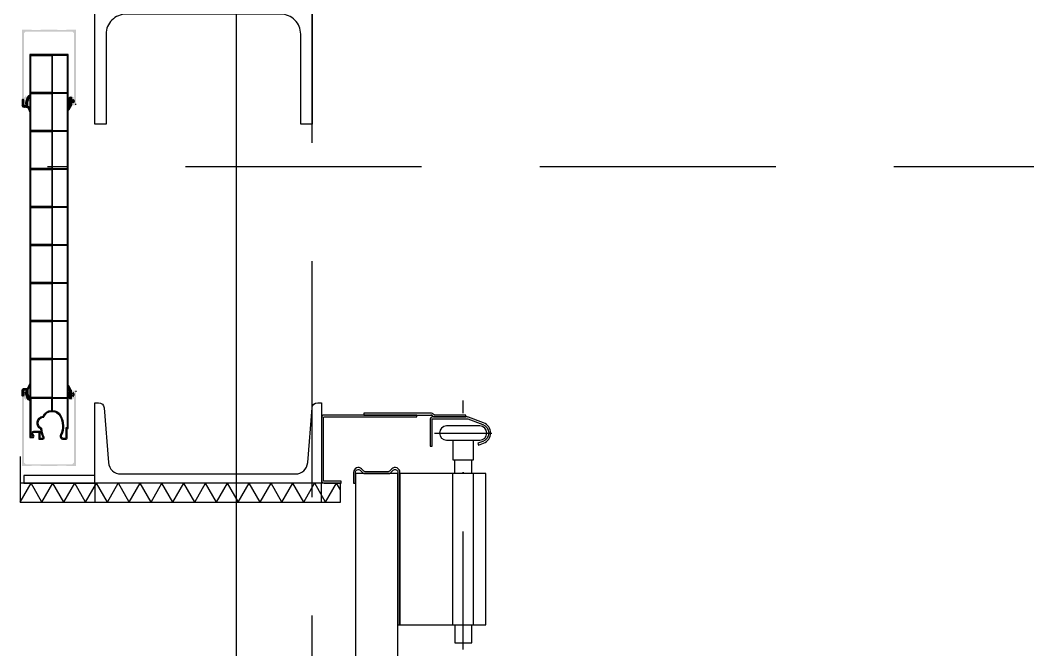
# Model space of a CAD drawing. Header units: millimetres. Extents: x -10134 to 185601, y -10232 to 93662.
# Drawn here: x 29955 to 31022, y 27334 to 28001 of the extents above; entities that cross this region are included whole.
import ezdxf

# ---------------------------------------------------------------- set-up
doc = ezdxf.new("R2010")
doc.units = ezdxf.units.MM
doc.header["$LTSCALE"] = 100
doc.linetypes.add('B0301', pattern=[2.5, 1.25, -0.625, 0, -0.625])
doc.linetypes.add('B0403', pattern=[3.75, 2.5, -1.25])
for name, color, linetype in [('A--L21', 8, 'Continuous'), ('A--L28', 8, 'Continuous'), ('A--L31', 8, 'Continuous'), ('A--L32', 8, 'Continuous'), ('AL$7A---_STRAMIEN', 1, 'Continuous'), ('ARCEER_ISO', 8, 'Continuous')]:
    doc.layers.add(name, color=color, linetype=linetype)
pattern_1 = [(135, (30079.8289, 27792.54143), (0.3535534, 0.3535534), []), (45, (30079.8289, 27792.54143), (1.0606602, 0.3535534), [1.25, -0.75])]
pattern_2 = [(225, (30079.8289, 27726.6992), (0.3535534, -0.3535534), []), (315, (30079.8289, 27726.6992), (1.0606602, -0.3535534), [1.25, -0.75])]

msp = doc.modelspace()

# ---------------------------------------------------------------- hatches: boundary and pattern name
at = {"layer": 'A--L21'}
h = msp.add_hatch(dxfattribs=at)
h.set_pattern_fill('ANSI33', color=256, scale=4, angle=-90, style=0)
h.set_pattern_definition([(135, (30079.8289, 27792.5414), (0.7071068, 0.7071068), []), (135, (30079.1218, 27792.5414), (0.7071068, 0.7071068), [0.5, -0.25])])
edge = h.paths.add_edge_path()
edge.add_arc((29977.1, 27990.4), 0.2, 90, 135.0013, ccw=False)
edge.add_line((29977.1, 27990.6), (29985.1, 27990.6))
edge.add_arc((29985.1, 27990.4), 0.2, 45.0005, 90, ccw=False)
edge.add_line((29985.3, 27990.6), (29985.4, 27990.5))
edge.add_arc((29985.5, 27990.6), 0.2, 225.0005, 314.9995)
edge.add_line((29985.7, 27990.5), (29985.8, 27990.6))
edge.add_arc((29985.9, 27990.4), 0.2, 90, 134.9995, ccw=False)
edge.add_line((29985.9, 27990.6), (29993.9, 27990.6))
edge.add_arc((29993.9, 27990.4), 0.2, 44.9987, 90, ccw=False)
edge.add_line((29994.1, 27990.6), (29994.5, 27990.2))
edge.add_arc((29994.6, 27990.3), 0.2, 224.9987, 270)
edge.add_line((29994.6, 27990.1), (30003.4, 27990.1))
edge.add_arc((30003.4, 27990.3), 0.2, 270, 314.9995)
edge.add_line((30003.6, 27990.2), (30004, 27990.6))
edge.add_arc((30004.1, 27990.4), 0.2, 90, 134.9995, ccw=False)
edge.add_line((30004.1, 27990.6), (30013.8, 27990.6))
edge.add_arc((30013.8, 27990.4), 0.2, 0, 90, ccw=False)
edge.add_line((30014, 27990.4), (30014, 27910.8))
edge.add_arc((30013.8, 27910.8), 0.2, -90, 0, ccw=False)
edge.add_line((30013.8, 27910.6), (30009.5, 27910.6))
edge.add_arc((30009.5, 27910.8), 0.2, 180, 270, ccw=False)
edge.add_line((30009.3, 27910.8), (30009.3, 27913.4))
edge.add_arc((30009.5, 27913.4), 0.2, 90, 180, ccw=False)
edge.add_line((30009.5, 27913.6), (30010.1, 27913.6))
edge.add_arc((30010.1, 27913.4), 0.2, 0, 90, ccw=False)
edge.add_line((30010.3, 27913.4), (30010.3, 27912.3))
edge.add_arc((30010.5, 27912.3), 0.2, 180, 270)
edge.add_line((30010.5, 27912.1), (30012.3, 27912.1))
edge.add_arc((30012.3, 27912.3), 0.2, 270, 360)
edge.add_line((30012.5, 27912.3), (30012.5, 27917.4))
edge.add_arc((30012.3, 27917.4), 0.2, 360, 450)
edge.add_line((30012.3, 27917.6), (30010.5, 27917.6))
edge.add_arc((30010.5, 27917.4), 0.2, 90, 180)
edge.add_line((30010.3, 27917.4), (30010.3, 27916.3))
edge.add_arc((30010.1, 27916.3), 0.2, -90, 0, ccw=False)
edge.add_line((30010.1, 27916.1), (30009.5, 27916.1))
edge.add_arc((30009.5, 27916.3), 0.2, 180, 270, ccw=False)
edge.add_line((30009.3, 27916.3), (30009.3, 27920.4))
edge.add_arc((30009.5, 27920.4), 0.2, 90, 180, ccw=False)
edge.add_line((30009.5, 27920.6), (30010.1, 27920.6))
edge.add_arc((30010.1, 27920.4), 0.2, 0, 90, ccw=False)
edge.add_line((30010.3, 27920.4), (30010.3, 27919.3))
edge.add_arc((30010.5, 27919.3), 0.2, 180, 270)
edge.add_line((30010.5, 27919.1), (30011.8, 27919.1))
edge.add_arc((30011.8, 27919.3), 0.2, 270, 360)
edge.add_line((30012, 27919.3), (30012, 27986.7))
edge.add_arc((30011.8, 27986.7), 0.2, 0, 45.0004)
edge.add_line((30012, 27986.9), (30010.3, 27988.6))
edge.add_arc((30010.1, 27988.4), 0.2, 45.0004, 90)
edge.add_line((30010.1, 27988.6), (29960.9, 27988.6))
edge.add_arc((29960.9, 27988.4), 0.2, 90, 135)
edge.add_line((29960.8, 27988.6), (29959.1, 27986.9))
edge.add_arc((29959.2, 27986.7), 0.2, 135, 180)
edge.add_line((29959, 27986.7), (29959, 27919.3))
edge.add_arc((29959.2, 27919.3), 0.2, 180, 270)
edge.add_line((29959.2, 27919.1), (29960.3, 27919.1))
edge.add_arc((29960.3, 27919.3), 0.2, 270, 360)
edge.add_line((29960.5, 27919.3), (29960.5, 27920.4))
edge.add_arc((29960.7, 27920.4), 0.2, 90, 180, ccw=False)
edge.add_line((29960.7, 27920.6), (29961.3, 27920.6))
edge.add_arc((29961.3, 27920.4), 0.2, 0, 90, ccw=False)
edge.add_line((29961.5, 27920.4), (29961.5, 27917.8))
edge.add_arc((29961.3, 27917.8), 0.2, -90, 0, ccw=False)
edge.add_line((29961.3, 27917.6), (29960.7, 27917.6))
edge.add_arc((29960.7, 27917.4), 0.2, 90, 180)
edge.add_line((29960.5, 27917.4), (29960.5, 27911.8))
edge.add_arc((29960.7, 27911.8), 0.2, 180.0068, 320.5866)
edge.add_line((29960.9, 27911.7), (29961.2, 27912))
edge.add_arc((29961.3, 27911.9), 0.2, 0.0012, 140.5811, ccw=False)
edge.add_line((29961.5, 27911.9), (29961.5, 27910.8))
edge.add_arc((29961.3, 27910.8), 0.2, -90, 0, ccw=False)
edge.add_line((29961.3, 27910.6), (29959.2, 27910.6))
edge.add_arc((29959.2, 27910.8), 0.2, 180, 270, ccw=False)
edge.add_line((29959, 27910.8), (29959, 27917.4))
edge.add_arc((29958.8, 27917.4), 0.2, 360, 450)
edge.add_line((29958.8, 27917.6), (29957.2, 27917.6))
edge.add_arc((29957.2, 27917.8), 0.2, 180, 270, ccw=False)
edge.add_line((29957, 27917.8), (29957, 27990.4))
edge.add_arc((29957.2, 27990.4), 0.2, 90, 180, ccw=False)
edge.add_line((29957.2, 27990.6), (29966.9, 27990.6))
edge.add_arc((29966.9, 27990.4), 0.2, 45.0003, 90, ccw=False)
edge.add_line((29967.1, 27990.6), (29967.5, 27990.2))
edge.add_arc((29967.6, 27990.3), 0.2, 225.0003, 270)
edge.add_line((29967.6, 27990.1), (29976.4, 27990.1))
edge.add_arc((29976.4, 27990.3), 0.2, 270, 315.0013)
edge.add_line((29976.6, 27990.2), (29977, 27990.6))
h = msp.add_hatch(dxfattribs=at)
h.set_pattern_fill('ANSI38', color=256, scale=4, angle=-90, style=0)
h.set_pattern_definition(pattern_1)
edge = h.paths.add_edge_path()
edge.add_arc((29963.9, 27909.6), 0.8, 180, 281.7228, ccw=False)
edge.add_line((29963.1, 27909.6), (29963.1, 27914))
edge.add_arc((29964.1, 27914), 1, 121.2319, 180, ccw=False)
edge.add_line((29963.6, 27914.8), (29964.7, 27919.5))
edge.add_arc((29964.1, 27921.4), 2, 287.6964, 360)
edge.add_arc((29965.6, 27921.4), 0.52, 2.1717, 175.8146)
edge.add_arc((29963.8, 27921.9), 1.37, 275.3959, 340.3967, ccw=False)
edge.add_arc((29972.6, 27912.5), 11.8, 137.6396, 180.4908)
edge.add_arc((29961, 27912.4), 0.202, 166.3325, 323.6607)
edge.add_line((29961.2, 27912.2), (29961.3, 27912.4))
edge.add_arc((29961.4, 27912.3), 0.2, 0, 141.3572, ccw=False)
edge.add_line((29961.6, 27912.3), (29961.6, 27910.6))
edge.add_arc((29961.4, 27910.6), 0.2, -90, 0, ccw=False)
edge.add_line((29961.4, 27910.4), (29959.7, 27910.4))
edge.add_arc((29959.5, 27911.4), 1.09, 158.6265, 279.1681, ccw=False)
edge.add_arc((29949.4, 27914.6), 9.57, 343.2293, 371.3116)
edge.add_arc((29958.5, 27916.4), 0.3, 17.1577, 90)
edge.add_line((29958.5, 27916.7), (29957.6, 27916.7))
edge.add_arc((29957.6, 27916.3), 0.4, 87.7835, 170.8473)
edge.add_line((29957.2, 27916.4), (29957, 27910.6))
edge.add_arc((29959, 27910.6), 2, 179.9852, 261.4074)
edge.add_line((29958.7, 27908.7), (29961.9, 27908.5))
edge.add_arc((29961.9, 27906.5), 2, 51.4159, 89.4872, ccw=False)
edge.add_line((29963.1, 27908.1), (29965.5, 27902.7))
edge.add_arc((29965.8, 27903), 0.4, 227.7041, 412.9707)
edge.add_line((29966, 27903.3), (29964.1, 27908.8))
h = msp.add_hatch(dxfattribs=at)
h.set_pattern_fill('ANSI38', color=256, scale=4, angle=-90, style=0)
h.set_pattern_definition(pattern_1)
edge = h.paths.add_edge_path(flags=16)
edge.add_line((30009.6, 27915.5), (30010.8, 27915.5))
edge.add_arc((30010.8, 27914.9), 0.6, -90, 90, ccw=False)
edge.add_line((30010.8, 27914.3), (30009.6, 27914.3))
edge.add_arc((30009.6, 27914.9), 0.6, 90, 270, ccw=False)
edge = h.paths.add_edge_path()
edge.add_arc((30006.5, 27918.3), 0.2, 117.2079, 232.6811, ccw=False)
edge.add_line((30006.4, 27918.5), (30007.5, 27919.1))
edge.add_line((30007.5, 27919.1), (30009.3, 27919.1))
edge.add_line((30009.3, 27919.1), (30009.3, 27916.7))
edge.add_arc((30009.3, 27916.4), 0.3, 90, 270)
edge.add_line((30009.3, 27916.1), (30010.8, 27916.1))
edge.add_arc((30010.8, 27916.3), 0.2, 270, 328.5358)
edge.add_line((30010.9, 27916.2), (30011, 27916.6))
edge.add_arc((30011.2, 27916.5), 0.2, 38.9084, 158.4165, ccw=False)
edge.add_line((30011.4, 27916.6), (30012, 27915.5))
edge.add_arc((30011.2, 27914.9), 1, 0, 37.8384, ccw=False)
edge.add_arc((30011.2, 27914.9), 1, -37.8384, 0, ccw=False)
edge.add_line((30012, 27914.3), (30011.4, 27913.1))
edge.add_arc((30011.2, 27913.2), 0.2, 201.5835, 321.0916, ccw=False)
edge.add_line((30011, 27913.1), (30010.9, 27913.5))
edge.add_arc((30010.8, 27913.4), 0.2, 31.4642, 90)
edge.add_line((30010.8, 27913.6), (30009.3, 27913.6))
edge.add_arc((30009.3, 27913.3), 0.3, 90, 270)
edge.add_line((30009.3, 27913), (30009.3, 27910.8))
edge.add_line((30009.3, 27910.8), (30006.6, 27905.7))
edge.add_arc((30006.4, 27906), 0.4, 131.0631, 305.8028, ccw=False)
edge.add_line((30006.1, 27906.3), (30006.8, 27911))
edge.add_arc((30005.9, 27912), 1.4, 313.6258, 407.8227)
edge.add_line((30006.8, 27913), (30006, 27914))
edge.add_arc((30006.2, 27914.2), 0.3, 66.9851, 224.0274, ccw=False)
edge.add_line((30006.4, 27914.5), (30007.1, 27913.7))
edge.add_arc((30007.3, 27913.8), 0.2, 229.0045, 360)
edge.add_line((30007.5, 27913.8), (30007.5, 27915))
edge.add_arc((30007.3, 27915), 0.2, 360, 417.3588)
edge.add_line((30007.4, 27915.2), (30006.4, 27916))
edge.add_arc((30006.5, 27916.1), 0.2, 126.9463, 233.7597, ccw=False)
edge.add_line((30006.4, 27916.3), (30007.4, 27917))
edge.add_arc((30007.3, 27917.2), 0.2, 293.1061, 426.8939)
edge.add_line((30007.4, 27917.4), (30006.4, 27918.2))
h = msp.add_hatch(dxfattribs=at)
h.set_pattern_fill('ANSI38', color=256, scale=4, angle=-180, style=0)
h.set_pattern_definition(pattern_2)
edge = h.paths.add_edge_path()
edge.add_arc((29963.9, 27609.7), 0.8, 78.2772, 180)
edge.add_line((29963.1, 27609.7), (29963.1, 27605.3))
edge.add_arc((29964.1, 27605.3), 1, 180, 238.7681)
edge.add_line((29963.6, 27604.4), (29964.7, 27599.8))
edge.add_arc((29964.1, 27597.9), 2, 0, 72.3036, ccw=False)
edge.add_arc((29965.6, 27597.9), 0.52, 184.1854, 357.8283, ccw=False)
edge.add_arc((29963.8, 27597.4), 1.37, 19.6033, 84.6041)
edge.add_arc((29972.6, 27606.7), 11.8, 179.5092, 222.3604, ccw=False)
edge.add_arc((29961, 27606.9), 0.202, 36.3393, 193.6675, ccw=False)
edge.add_line((29961.2, 27607), (29961.3, 27606.8))
edge.add_arc((29961.4, 27606.9), 0.2, 218.6428, 360)
edge.add_line((29961.6, 27606.9), (29961.6, 27608.7))
edge.add_arc((29961.4, 27608.7), 0.2, 360, 450)
edge.add_line((29961.4, 27608.9), (29959.7, 27608.9))
edge.add_arc((29959.5, 27607.8), 1.09, 80.8319, 201.3735)
edge.add_arc((29949.4, 27604.6), 9.57, -11.3116, 16.7707, ccw=False)
edge.add_arc((29958.5, 27602.8), 0.3, 270, 342.8423, ccw=False)
edge.add_line((29958.5, 27602.5), (29957.6, 27602.5))
edge.add_arc((29957.6, 27602.9), 0.4, 189.1527, 272.2165, ccw=False)
edge.add_line((29957.2, 27602.9), (29957, 27608.6))
edge.add_arc((29959, 27608.6), 2, 98.5926, 180.0148, ccw=False)
edge.add_line((29958.7, 27610.6), (29961.9, 27610.7))
edge.add_arc((29961.9, 27612.7), 2, 270.5128, 308.5841)
edge.add_line((29963.1, 27611.2), (29965.5, 27616.5))
edge.add_arc((29965.8, 27616.2), 0.4, -52.9707, 132.2959, ccw=False)
edge.add_line((29966, 27615.9), (29964.1, 27610.4))
h = msp.add_hatch(dxfattribs=at)
h.set_pattern_fill('ANSI33', color=256, scale=4, angle=-180, style=0)
h.set_pattern_definition([(225, (30079.8289, 27726.6992), (0.7071068, -0.7071068), []), (225, (30079.1218, 27726.6992), (0.7071068, -0.7071068), [0.5, -0.25])])
edge = h.paths.add_edge_path()
edge.add_arc((29977.1, 27528.8), 0.2, 224.9987, 270)
edge.add_line((29977.1, 27528.6), (29985.1, 27528.6))
edge.add_arc((29985.1, 27528.8), 0.2, 270, 314.9995)
edge.add_line((29985.3, 27528.7), (29985.4, 27528.8))
edge.add_arc((29985.5, 27528.6), 0.2, 45.0005, 134.9995, ccw=False)
edge.add_line((29985.7, 27528.8), (29985.8, 27528.7))
edge.add_arc((29985.9, 27528.8), 0.2, 225.0005, 270)
edge.add_line((29985.9, 27528.6), (29993.9, 27528.6))
edge.add_arc((29993.9, 27528.8), 0.2, 270, 315.0013)
edge.add_line((29994.1, 27528.7), (29994.5, 27529.1))
edge.add_arc((29994.6, 27528.9), 0.2, 90, 135.0013, ccw=False)
edge.add_line((29994.6, 27529.1), (30003.4, 27529.1))
edge.add_arc((30003.4, 27528.9), 0.2, 45.0005, 90, ccw=False)
edge.add_line((30003.6, 27529.1), (30004, 27528.7))
edge.add_arc((30004.1, 27528.8), 0.2, 225.0005, 270)
edge.add_line((30004.1, 27528.6), (30013.8, 27528.6))
edge.add_arc((30013.8, 27528.8), 0.2, 270, 360)
edge.add_line((30014, 27528.8), (30014, 27608.4))
edge.add_arc((30013.8, 27608.4), 0.2, 360, 450)
edge.add_line((30013.8, 27608.6), (30009.5, 27608.6))
edge.add_arc((30009.5, 27608.4), 0.2, 90, 180)
edge.add_line((30009.3, 27608.4), (30009.3, 27605.8))
edge.add_arc((30009.5, 27605.8), 0.2, 180, 270)
edge.add_line((30009.5, 27605.6), (30010.1, 27605.6))
edge.add_arc((30010.1, 27605.8), 0.2, 270, 360)
edge.add_line((30010.3, 27605.8), (30010.3, 27606.9))
edge.add_arc((30010.5, 27606.9), 0.2, 90, 180, ccw=False)
edge.add_line((30010.5, 27607.1), (30012.3, 27607.1))
edge.add_arc((30012.3, 27606.9), 0.2, 0, 90, ccw=False)
edge.add_line((30012.5, 27606.9), (30012.5, 27601.8))
edge.add_arc((30012.3, 27601.8), 0.2, -90, 0, ccw=False)
edge.add_line((30012.3, 27601.6), (30010.5, 27601.6))
edge.add_arc((30010.5, 27601.8), 0.2, 180, 270, ccw=False)
edge.add_line((30010.3, 27601.8), (30010.3, 27602.9))
edge.add_arc((30010.1, 27602.9), 0.2, 360, 450)
edge.add_line((30010.1, 27603.1), (30009.5, 27603.1))
edge.add_arc((30009.5, 27602.9), 0.2, 90, 180)
edge.add_line((30009.3, 27602.9), (30009.3, 27598.8))
edge.add_arc((30009.5, 27598.8), 0.2, 180, 270)
edge.add_line((30009.5, 27598.6), (30010.1, 27598.6))
edge.add_arc((30010.1, 27598.8), 0.2, 270, 360)
edge.add_line((30010.3, 27598.8), (30010.3, 27599.9))
edge.add_arc((30010.5, 27599.9), 0.2, 90, 180, ccw=False)
edge.add_line((30010.5, 27600.1), (30011.8, 27600.1))
edge.add_arc((30011.8, 27599.9), 0.2, 0, 90, ccw=False)
edge.add_line((30012, 27599.9), (30012, 27532.5))
edge.add_arc((30011.8, 27532.5), 0.2, -45.0004, 0, ccw=False)
edge.add_line((30012, 27532.4), (30010.3, 27530.7))
edge.add_arc((30010.1, 27530.8), 0.2, 270, 314.9996, ccw=False)
edge.add_line((30010.1, 27530.6), (29960.9, 27530.6))
edge.add_arc((29960.9, 27530.8), 0.2, 225, 270, ccw=False)
edge.add_line((29960.8, 27530.7), (29959.1, 27532.4))
edge.add_arc((29959.2, 27532.5), 0.2, 180, 225, ccw=False)
edge.add_line((29959, 27532.5), (29959, 27599.9))
edge.add_arc((29959.2, 27599.9), 0.2, 90, 180, ccw=False)
edge.add_line((29959.2, 27600.1), (29960.3, 27600.1))
edge.add_arc((29960.3, 27599.9), 0.2, 0, 90, ccw=False)
edge.add_line((29960.5, 27599.9), (29960.5, 27598.8))
edge.add_arc((29960.7, 27598.8), 0.2, 180, 270)
edge.add_line((29960.7, 27598.6), (29961.3, 27598.6))
edge.add_arc((29961.3, 27598.8), 0.2, 270, 360)
edge.add_line((29961.5, 27598.8), (29961.5, 27601.4))
edge.add_arc((29961.3, 27601.4), 0.2, 360, 450)
edge.add_line((29961.3, 27601.6), (29960.7, 27601.6))
edge.add_arc((29960.7, 27601.8), 0.2, 180, 270, ccw=False)
edge.add_line((29960.5, 27601.8), (29960.5, 27607.4))
edge.add_arc((29960.7, 27607.4), 0.2, 39.4134, 179.9932, ccw=False)
edge.add_line((29960.9, 27607.5), (29961.2, 27607.2))
edge.add_arc((29961.3, 27607.3), 0.2, 219.4189, 359.9988)
edge.add_line((29961.5, 27607.3), (29961.5, 27608.4))
edge.add_arc((29961.3, 27608.4), 0.2, 360, 450)
edge.add_line((29961.3, 27608.6), (29959.2, 27608.6))
edge.add_arc((29959.2, 27608.4), 0.2, 90, 180)
edge.add_line((29959, 27608.4), (29959, 27601.8))
edge.add_arc((29958.8, 27601.8), 0.2, -90, 0, ccw=False)
edge.add_line((29958.8, 27601.6), (29957.2, 27601.6))
edge.add_arc((29957.2, 27601.4), 0.2, 90, 180)
edge.add_line((29957, 27601.4), (29957, 27528.8))
edge.add_arc((29957.2, 27528.8), 0.2, 180, 270)
edge.add_line((29957.2, 27528.6), (29966.9, 27528.6))
edge.add_arc((29966.9, 27528.8), 0.2, 270, 314.9997)
edge.add_line((29967.1, 27528.7), (29967.5, 27529.1))
edge.add_arc((29967.6, 27528.9), 0.2, 90, 134.9997, ccw=False)
edge.add_line((29967.6, 27529.1), (29976.4, 27529.1))
edge.add_arc((29976.4, 27528.9), 0.2, 44.9987, 90, ccw=False)
edge.add_line((29976.6, 27529.1), (29977, 27528.7))
h = msp.add_hatch(dxfattribs=at)
h.set_pattern_fill('ANSI38', color=256, scale=4, angle=-180, style=0)
h.set_pattern_definition(pattern_2)
edge = h.paths.add_edge_path(flags=16)
edge.add_line((30009.6, 27603.8), (30010.8, 27603.8))
edge.add_arc((30010.8, 27604.4), 0.6, 270, 450)
edge.add_line((30010.8, 27605), (30009.6, 27605))
edge.add_arc((30009.6, 27604.4), 0.6, 90, 270)
edge = h.paths.add_edge_path()
edge.add_arc((30006.5, 27600.9), 0.2, 127.3189, 242.7921)
edge.add_line((30006.4, 27600.7), (30007.5, 27600.1))
edge.add_line((30007.5, 27600.1), (30009.3, 27600.1))
edge.add_line((30009.3, 27600.1), (30009.3, 27602.5))
edge.add_arc((30009.3, 27602.8), 0.3, 90, 270, ccw=False)
edge.add_line((30009.3, 27603.1), (30010.8, 27603.1))
edge.add_arc((30010.8, 27602.9), 0.2, 31.4642, 90, ccw=False)
edge.add_line((30010.9, 27603), (30011, 27602.6))
edge.add_arc((30011.2, 27602.7), 0.2, 201.5835, 321.0916)
edge.add_line((30011.4, 27602.6), (30012, 27603.8))
edge.add_arc((30011.2, 27604.4), 1, 322.1616, 360)
edge.add_arc((30011.2, 27604.4), 1, 360, 397.8384)
edge.add_line((30012, 27605), (30011.4, 27606.1))
edge.add_arc((30011.2, 27606), 0.2, 38.9084, 158.4165)
edge.add_line((30011, 27606.1), (30010.9, 27605.7))
edge.add_arc((30010.8, 27605.8), 0.2, 270, 328.5358, ccw=False)
edge.add_line((30010.8, 27605.6), (30009.3, 27605.6))
edge.add_arc((30009.3, 27605.9), 0.3, 90, 270, ccw=False)
edge.add_line((30009.3, 27606.2), (30009.3, 27608.4))
edge.add_line((30009.3, 27608.4), (30006.6, 27613.6))
edge.add_arc((30006.4, 27613.2), 0.4, 54.1972, 228.9369)
edge.add_line((30006.1, 27612.9), (30006.8, 27608.3))
edge.add_arc((30005.9, 27607.3), 1.4, -47.8227, 46.3742, ccw=False)
edge.add_line((30006.8, 27606.2), (30006, 27605.3))
edge.add_arc((30006.2, 27605.1), 0.3, 135.9726, 293.0149)
edge.add_line((30006.4, 27604.8), (30007.1, 27605.6))
edge.add_arc((30007.3, 27605.4), 0.2, 0, 130.9955, ccw=False)
edge.add_line((30007.5, 27605.4), (30007.5, 27604.2))
edge.add_arc((30007.3, 27604.2), 0.2, -57.3588, 0, ccw=False)
edge.add_line((30007.4, 27604), (30006.4, 27603.3))
edge.add_arc((30006.5, 27603.1), 0.2, 126.2403, 233.0537)
edge.add_line((30006.4, 27603), (30007.4, 27602.2))
edge.add_arc((30007.3, 27602), 0.2, -66.8939, 66.8939, ccw=False)
edge.add_line((30007.4, 27601.8), (30006.4, 27601.1))
at = {"layer": 'ARCEER_ISO'}
h = msp.add_hatch(dxfattribs=at)
h.set_pattern_fill('ISOLA', color=256, scale=20, style=0)
h.set_pattern_definition([(60, (29955.009, 27490.62), (-17.3205, 10), []), (120, (29955.009, 27490.62), (-17.3205, -10), [])])
h.paths.add_polyline_path([(29955, 27490.6), (30294, 27490.6), (30294, 27510.6), (29955, 27510.6)])

# ---------------------------------------------------------------- linework, layer by layer
at = {"layer": 'A--L21', "linetype": 'B0403'}
msp.add_line((30264, 18120.6), (30264, 45510.6), dxfattribs=at)
at = {"layer": 'A--L21'}
for p, q in [((30006, 27964.2), (29965.3, 27964.2)), ((30014, 27910.9), (30014, 27912.1)), ((30014, 27608.3), (30014, 27607.1))]:
    msp.add_line(p, q, dxfattribs=at)
for points in [[(29965.3, 27964.2), (29965.3, 27558.7), (29968.2, 27558.7, 0.615588), (29969.5, 27561.1, -0.001528), (29968.6, 27562.2, -0.603288), (29969.6, 27564.5), (29974.7, 27564.5, -0.414214), (29974.9, 27564.3), (29974.9, 27557.3, 0.414214), (29975.1, 27557.1), (29978.9, 27557.1, 0.230022), (29980.3, 27557.9, 0.182419), (29980.4, 27559.2, -0.086574), (29977.9, 27568.4)], [(29977.7, 27568.5, -0.786352), (29979.8, 27580.4, 0.289246), (29980, 27580.6, -0.649582), (29997.3, 27581.3, -0.228645), (29997.8, 27561.7, 0.241202), (29998, 27558.1, 0.267949), (29999.7, 27557.1), (30003.2, 27557.1, 0.414214), (30004.8, 27558.7), (30004.8, 27568.3), (30006, 27568.3), (30006, 27964.2)], [(29998.2, 27581.8, -0.228645), (29998.8, 27561.3, 0.106177), (29998.5, 27560.1, 0.414214), (30000.4, 27558.2), (30002.2, 27558.2, 0.414214), (30003.8, 27559.7), (30003.8, 27569.4), (30005, 27569.4), (30005, 27574.5), (30005, 27600.1), (29989, 27600.1), (29989, 27587.6, -0.279737), (29998.2, 27581.8)]]:
    msp.add_lwpolyline(points, format="xyb", dxfattribs=at)
for points in [[(29988.4, 27923.9), (29966.3, 27923.9), (29966.3, 27963.1), (29988.4, 27963.1)], [(30005, 27963.1), (29989, 27963.1), (29989, 27923.9), (30005, 27923.9)], [(29988.4, 27883.7), (29966.3, 27883.7), (29966.3, 27922.9), (29988.4, 27922.9)], [(30005, 27922.9), (29989, 27922.9), (29989, 27883.7), (30005, 27883.7)], [(29988.4, 27843.5), (29966.3, 27843.5), (29966.3, 27882.7), (29988.4, 27882.7)], [(30005, 27882.7), (29989, 27882.7), (29989, 27843.5), (30005, 27843.5)], [(29988.4, 27803.3), (29966.3, 27803.3), (29966.3, 27842.5), (29988.4, 27842.5)], [(30005, 27842.5), (29989, 27842.5), (29989, 27803.3), (30005, 27803.3)], [(29988.4, 27763), (29966.3, 27763), (29966.3, 27802.3), (29988.4, 27802.3)], [(30005, 27802.3), (29989, 27802.3), (29989, 27763), (30005, 27763)], [(29988.4, 27722.8), (29966.3, 27722.8), (29966.3, 27762), (29988.4, 27762)], [(30005, 27762), (29989, 27762), (29989, 27722.8), (30005, 27722.8)], [(29988.4, 27682.6), (29966.3, 27682.6), (29966.3, 27721.8), (29988.4, 27721.8)], [(30005, 27721.8), (29989, 27721.8), (29989, 27682.6), (30005, 27682.6)], [(29988.4, 27642.4), (29966.3, 27642.4), (29966.3, 27681.6), (29988.4, 27681.6)], [(30005, 27681.6), (29989, 27681.6), (29989, 27642.4), (30005, 27642.4)], [(29988.4, 27601.1), (29966.3, 27601.1), (29966.3, 27641.4), (29988.4, 27641.4)], [(30005, 27641.4), (29989, 27641.4), (29989, 27601.1), (30005, 27601.1)], [(29959, 27510.6), (30034, 27510.6), (30034, 27518.6), (29959, 27518.6)], [(29955, 27490.6), (30294, 27490.6), (30294, 27510.6), (29955, 27510.6)]]:
    msp.add_lwpolyline(points, close=True, dxfattribs=at)
at = {"layer": 'A--L21', "linetype": 'Continuous'}
for points in [[(29964.1, 27908.8, -0.475492), (29963.1, 27909.6), (29963.1, 27914, -0.262197), (29963.6, 27914.8), (29964.7, 27919.5, 0.326385), (29966.1, 27921.4, 0.946007), (29965.1, 27921.4, -0.291477), (29963.9, 27920.5, 0.189183), (29960.8, 27912.4, 0.819425), (29961.2, 27912.2), (29961.3, 27912.4, -0.70907), (29961.6, 27912.3), (29961.6, 27910.6, -0.414214), (29961.4, 27910.4), (29959.7, 27910.4, -0.580505), (29958.5, 27911.8, 0.123149), (29958.7, 27916.5, 0.328988), (29958.5, 27916.7), (29957.6, 27916.7, 0.379185), (29957.2, 27916.4), (29957, 27910.6, 0.371014), (29958.7, 27908.7), (29961.9, 27908.5, -0.167663), (29963.1, 27908.1), (29965.5, 27902.7, 1.047049), (29966, 27903.3)], [(30006.4, 27918.2, -0.551308), (30006.4, 27918.5), (30007.5, 27919.1), (30009.3, 27919.1), (30009.3, 27916.7, 1), (30009.3, 27916.1), (30010.8, 27916.1, 0.261114), (30010.9, 27916.2), (30011, 27916.6, -0.574492), (30011.4, 27916.6), (30012, 27915.5, -0.166618), (30012.2, 27914.9, -0.166618), (30012, 27914.3), (30011.4, 27913.1, -0.574492), (30011, 27913.1), (30010.9, 27913.5, 0.261114), (30010.8, 27913.6), (30009.3, 27913.6, 1), (30009.3, 27913), (30009.3, 27910.8), (30006.6, 27905.7, -0.955117), (30006.1, 27906.3), (30006.8, 27911, 0.435835), (30006.8, 27913), (30006, 27914, -0.817342), (30006.4, 27914.5), (30007.1, 27913.7, 0.643194), (30007.5, 27913.8), (30007.5, 27915, 0.255635), (30007.4, 27915.2), (30006.4, 27916, -0.503021), (30006.4, 27916.3), (30007.4, 27917, 0.660555), (30007.4, 27917.4)], [(30009.6, 27915.5), (30010.8, 27915.5, -1), (30010.8, 27914.3), (30009.6, 27914.3, -1)], [(29964.1, 27610.4, 0.475492), (29963.1, 27609.7), (29963.1, 27605.3, 0.262197), (29963.6, 27604.4), (29964.7, 27599.8, -0.326385), (29966.1, 27597.9, -0.946007), (29965.1, 27597.9, 0.291477), (29963.9, 27598.8, -0.189183), (29960.8, 27606.8, -0.819425), (29961.2, 27607), (29961.3, 27606.8, 0.70907), (29961.6, 27606.9), (29961.6, 27608.7, 0.414214), (29961.4, 27608.9), (29959.7, 27608.9, 0.580505), (29958.5, 27607.4, -0.123149), (29958.7, 27602.8, -0.328988), (29958.5, 27602.5), (29957.6, 27602.5, -0.379185), (29957.2, 27602.9), (29957, 27608.6, -0.371014), (29958.7, 27610.6), (29961.9, 27610.7, 0.167663), (29963.1, 27611.2), (29965.5, 27616.5, -1.047049), (29966, 27615.9)], [(30006.4, 27601.1, 0.551308), (30006.4, 27600.7), (30007.5, 27600.1), (30009.3, 27600.1), (30009.3, 27602.5, -1), (30009.3, 27603.1), (30010.8, 27603.1, -0.261114), (30010.9, 27603), (30011, 27602.6, 0.574492), (30011.4, 27602.6), (30012, 27603.8, 0.166618), (30012.2, 27604.4, 0.166618), (30012, 27605), (30011.4, 27606.1, 0.574492), (30011, 27606.1), (30010.9, 27605.7, -0.261114), (30010.8, 27605.6), (30009.3, 27605.6, -1), (30009.3, 27606.2), (30009.3, 27608.4), (30006.6, 27613.6, 0.955117), (30006.1, 27612.9), (30006.8, 27608.3, -0.435835), (30006.8, 27606.2), (30006, 27605.3, 0.817342), (30006.4, 27604.8), (30007.1, 27605.6, -0.643194), (30007.5, 27605.4), (30007.5, 27604.2, -0.255635), (30007.4, 27604), (30006.4, 27603.3, 0.503021), (30006.4, 27603), (30007.4, 27602.2, -0.660555), (30007.4, 27601.8)], [(30009.6, 27603.8), (30010.8, 27603.8, 1), (30010.8, 27605), (30009.6, 27605, 1)]]:
    msp.add_lwpolyline(points, format="xyb", close=True, dxfattribs=at)
at = {"layer": 'A--L21'}
msp.add_lwpolyline([(29969.6, 27565.5), (29975.7, 27565.5, -0.414214), (29975.9, 27565.3), (29975.9, 27558.2), (29978.4, 27558.2, 0.552588), (29979.3, 27559.5, -0.086098), (29976.9, 27567.8, -0.731767), (29979.2, 27581.4, -0.283426), (29988.4, 27587.6), (29988.4, 27600.1), (29966.3, 27600.1), (29966.3, 27574.5), (29966.3, 27559.7), (29968.5, 27559.7, 0.695606), (29968.8, 27560.4, -0.105395), (29967.8, 27561.4, -0.031809), (29967.5, 27562.3, -0.53387)], format="xyb", close=True, dxfattribs=at)
msp.add_lwpolyline([(29955, 27538.6), (29955, 27490.6), (30294, 27490.6), (30294, 27510.6)], dxfattribs=at)
msp.add_arc((29977.7, 27568.4), 0.204, 5.5122, 66.5563, dxfattribs=at)
at = {"layer": 'A--L28'}
for points in [[(30264, 27890.6), (30252, 27890.6), (30252, 27985.9, 0.414214), (30231, 28006.9), (30067, 28006.9, 0.414214), (30046, 27985.9), (30046, 27890.6), (30034, 27890.6), (30034, 28130.6), (30046, 28130.6), (30046, 28035.4, 0.414214), (30067, 28014.4), (30231, 28014.4, 0.414214), (30252, 28035.4), (30252, 28130.6), (30264, 28130.6)], [(30034, 27510.6), (30034, 27595.6), (30038, 27595.6, -0.390742), (30044, 27590.1), (30048.6, 27532.3, 0.390742), (30061.6, 27520.3), (30246.4, 27520.3, 0.390742), (30259.4, 27532.3), (30264, 27590.1, -0.390742), (30270, 27595.6), (30274, 27595.6), (30274, 27510.6)], [(30034, 27510.6), (30034, 27595.6), (30038, 27595.6, -0.390742), (30044, 27590.1), (30048.6, 27532.3, 0.390742), (30061.6, 27520.3), (30246.4, 27520.3, 0.390742), (30259.4, 27532.3), (30264, 27590.1, -0.390742), (30270, 27595.6), (30274, 27595.6), (30274, 27510.6)]]:
    msp.add_lwpolyline(points, format="xyb", close=True, dxfattribs=at)
at = {"layer": 'A--L31', "linetype": 'B0301'}
for p, q in [((30424, 27334.5), (30424, 27598.1)), ((30393.5, 27563.6), (30454.5, 27563.6))]:
    msp.add_line(p, q, dxfattribs=at)
at = {"layer": 'A--L31'}
for p, q in [((30415, 27520.6), (30415, 27535.1)), ((30433, 27520.6), (30433, 27535.1)), ((30413, 27360.6), (30413, 27520.6))]:
    msp.add_line(p, q, dxfattribs=at)
for points in [[(30375, 27580.6), (30375, 27582.6), (30277, 27582.6, 0.414214), (30274, 27579.6), (30274, 27513.6, 0.414214), (30277, 27510.6), (30295, 27510.6), (30295, 27512.6), (30277, 27512.6, -0.414214), (30276, 27513.6), (30276, 27579.6, -0.414214), (30277, 27580.6)], [(30391, 27577.6, -0.414214), (30392, 27578.6), (30428.3, 27578.6, -0.090341), (30429, 27578.5), (30444.9, 27572.5, -0.691806), (30444.9, 27554.7), (30439.5, 27552.7), (30440.2, 27550.9), (30445.6, 27552.9, 0.691806), (30445.6, 27574.4), (30429.7, 27580.4, 0.090341), (30428.3, 27580.6), (30392, 27580.6, 0.414214), (30389, 27577.6), (30389, 27549.6), (30391, 27549.6)], [(30441.5, 27571.1), (30406.5, 27571.1, 1), (30406.5, 27556.1), (30441.5, 27556.1, 1)], [(30310, 27510.6), (30310, 27522, -0.668179), (30315.1, 27524.2), (30317.5, 27521.8, 0.198912), (30320.3, 27520.6), (30344.7, 27520.6, 0.198912), (30347.5, 27521.8), (30349.9, 27524.2, -0.668179), (30355, 27522), (30355, 27360.6), (30357, 27360.6), (30357, 27522, 0.668179), (30348.5, 27525.6), (30346.1, 27523.2, -0.198912), (30344.7, 27522.6), (30320.3, 27522.6, -0.198912), (30318.9, 27523.2), (30316.5, 27525.6, 0.668179), (30308, 27522), (30308, 27510.6)]]:
    msp.add_lwpolyline(points, format="xyb", close=True, dxfattribs=at)
msp.add_lwpolyline([(30393.9, 27580.6), (30426.8, 27580.6), (30426.8, 27582.6), (30393.9, 27582.6, -0.198912), (30393.2, 27582.9), (30392.4, 27583.7, 0.198912), (30390.3, 27584.6), (30319, 27584.6), (30319, 27582.6), (30390.3, 27582.6, -0.198912), (30391, 27582.3), (30391.8, 27581.5)], format="xyb", dxfattribs=at)
for points in [[(30413, 27556.1), (30413, 27535.1), (30435, 27535.1), (30435, 27556.1)], [(30435, 27360.6), (30435, 27520.6)], [(30415, 27360.6), (30415, 27341.6), (30433, 27341.6), (30433, 27360.6)]]:
    msp.add_lwpolyline(points, dxfattribs=at)
for points in [[(30355, 23500.6), (30355, 27520.6), (30310, 27520.6), (30310, 23500.6)], [(30357, 27360.6), (30448, 27360.6), (30448, 27520.6), (30357, 27520.6)]]:
    msp.add_lwpolyline(points, close=True, dxfattribs=at)
for centre, radius, start, end in [((30389.9, 27580.6), 2, 45, 90), ((30393.9, 27583.6), 3, 225, 270)]:
    msp.add_arc(centre, radius, start, end, dxfattribs=at)
at = {"layer": 'A--L32', "linetype": 'B0403'}
msp.add_lwpolyline([(29984, 78210.6), (33005, 78210.6), (33005, 27845.3), (29984, 27845.3)], dxfattribs=at)
at = {"layer": 'A--L32'}
msp.add_lwpolyline([(30034, 27490.6), (30274, 27490.6), (30274, 27510.6), (30034, 27510.6)], close=True, dxfattribs=at)
at = {"layer": 'AL$7A---_STRAMIEN'}
msp.add_line((30184, 1020.6), (30184, 92366.9), dxfattribs=at)

doc.saveas('drawing.dxf')
